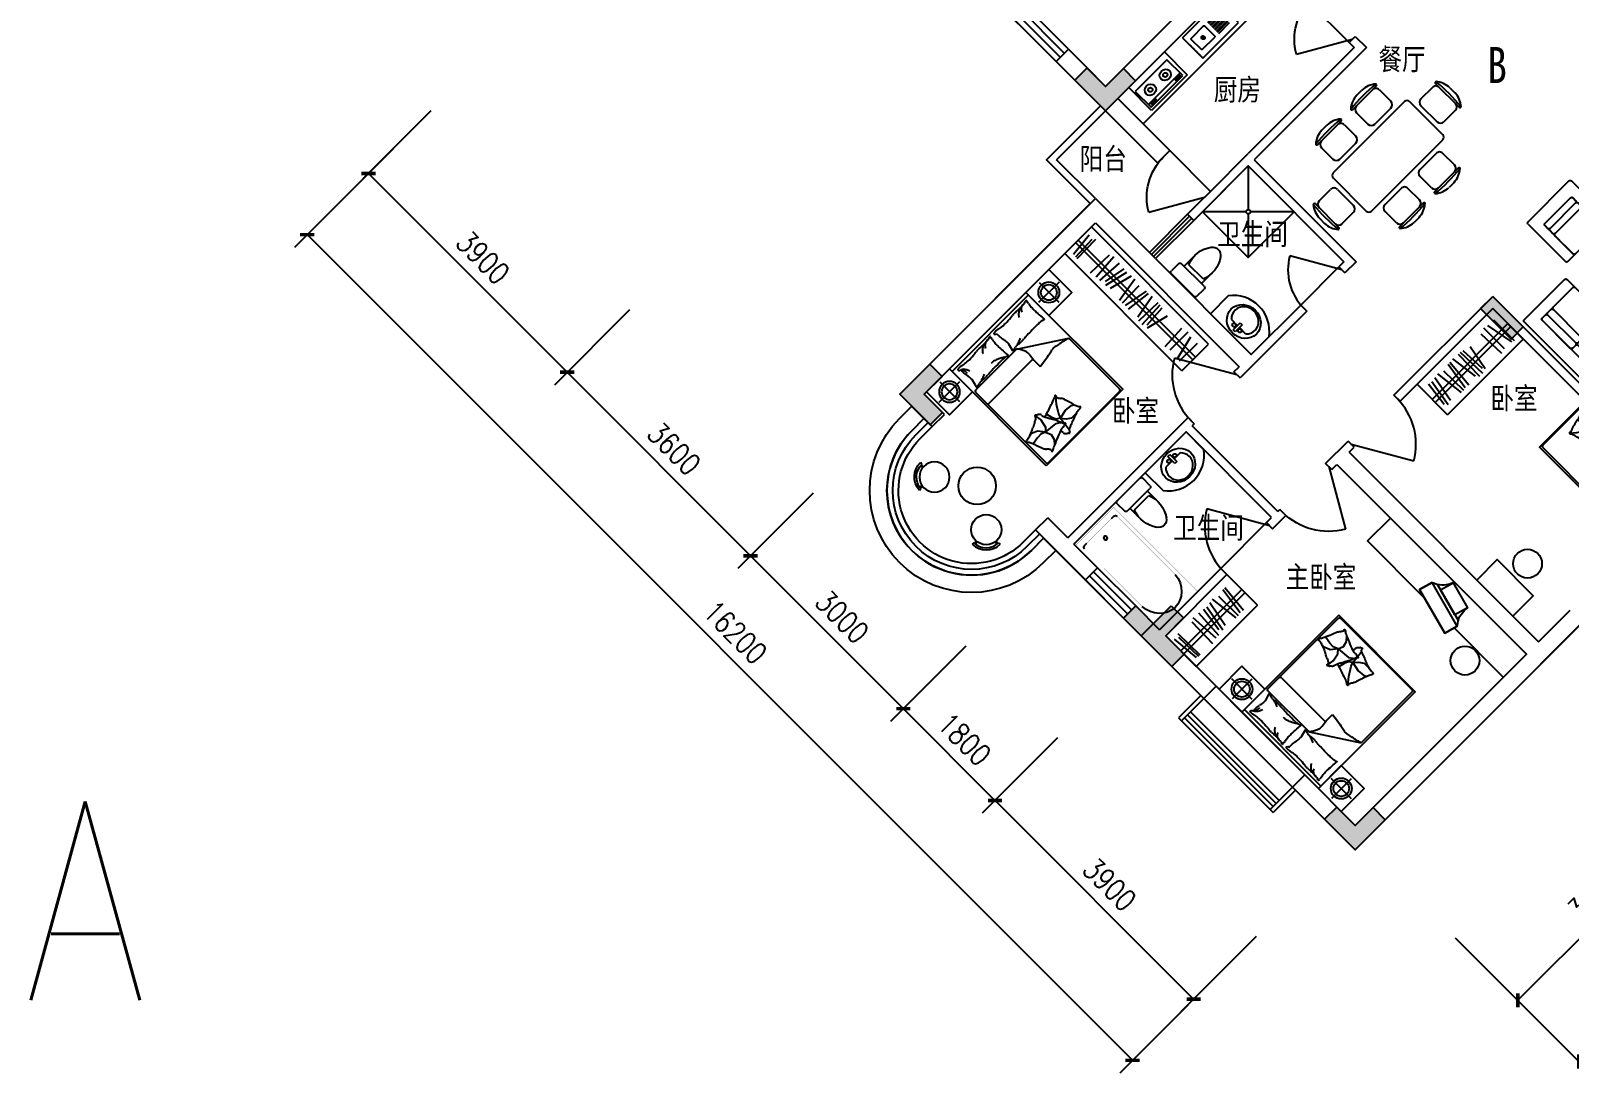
# Model space of a CAD drawing. Header units: millimetres. Extents: x 1246 to 36733, y 575 to 30358.
# Drawn here: x 1246 to 22601, y 575 to 15050 of the extents above; entities that cross this region are included whole.
import ezdxf
from ezdxf.enums import TextEntityAlignment as Align

# ---------------------------------------------------------------- set-up
doc = ezdxf.new("R2010")
doc.units = ezdxf.units.MM
doc.linetypes.add('HIDDEN', pattern=[0.375, 0.25, -0.125])
for name, color, linetype in [('COLUMN', 7, 'Continuous'), ('GROUND', 2, 'Continuous'), ('JIAJU', 30, 'Continuous'), ('PUB_DIM', 3, 'Continuous'), ('PUB_TEXT', 7, 'Continuous'), ('TOTHER', 7, 'Continuous'), ('WALL', 4, 'Continuous'), ('WINDOW', 5, 'Continuous'), ('WINDOW_TEXT', 7, 'Continuous'), ('面积线', 1, 'Continuous')]:
    doc.layers.add(name, color=color, linetype=linetype)
doc.styles.add('-黑体', font='simhei.ttf')
doc.styles.add('CHINA', font='romant', dxfattribs={"width": 0.8, "height": 150, "bigfont": 'fs64f'})
doc.styles.add('DIM_FONT', font='SIMPLEX.shx', dxfattribs={"width": 0.8})
doc.styles.add('SIMPLEX', font='SIMPLEX.SHX')
doc.styles.get("Standard").update_dxf_attribs({"font": 'arial.ttf'})
doc.dimstyles.new('DIMN', dxfattribs={"dimtxt": 300, "dimasz": 1, "dimexe": 250, "dimexo": 300, "dimgap": 150, "dimtad": 1, "dimdec": 0, "dimdsep": 46, "dimtxsty": 'DIM_FONT', "dimblk": '_DIMX', "dimblk1": 'ARCHTICK', "dimblk2": 'ARCHTICK', "dimcen": 0.1, "dimclrt": 7, "dimadec": 0, "dimazin": 0, "dimtfac": 1, "dimtdec": 0, "dimtix": 1, "dimtmove": 2, "dimatfit": 3, "dimldrblk": '_DIMX', "dimfxl": 1, "dimtolj": 1, "dimtzin": 0, "dimarcsym": 0})

# ---------------------------------------------------------------- blocks, each defined once
blk = doc.blocks.new('_ARCHTICK')
at = {"color": 0, "linetype": 'ByBlock', "const_width": 0.15}
blk.add_lwpolyline([(-0.5, -0.5), (0.5, 0.5)], dxfattribs=at)
blk = doc.blocks.new('_DIMX')
at = {"const_width": 50}
blk.add_lwpolyline([(-70, -70), (70, 70)], dxfattribs=at)
blk = doc.blocks.new('_WBLK')
for p, q in [((-0.5, 0.5), (0.5, 0.5)), ((0.5, 0.167), (-0.5, 0.167)), ((0.5, -0.167), (-0.5, -0.167)), ((-0.5, -0.5), (0.5, -0.5))]:
    blk.add_line(p, q)
at = {"layer": 'WINDOW_TEXT', "style": 'SIMPLEX', "flags": 9}
blk.add_attdef('A', text='', height=1, dxfattribs=at).set_placement((0, 1.5), align=Align.MIDDLE)
blk = doc.blocks.new('_C0XPE')
at = {"layer": 'JIAJU', "ltscale": 100}
for p, q in [((-600, 5000), (-600, 0)), ((0, 5000), (-600, 5000)), ((-305, 5000), (-305, 0)), ((-245, 5000), (-245, 0)), ((0, 5000), (0, 0)), ((-482, 4742), (-76, 4742)), ((-87, 4648), (-482, 4461)), ((-502, 4305), (-97, 4305)), ((-471, 4087), (-76, 4118)), ((-450, 3516), (-87, 3350)), ((-482, 3235), (-118, 3277)), ((-492, 3131), (-66, 3163)), ((-492, 3038), (-66, 3017)), ((-502, 2778), (-107, 2913)), ((-492, 2633), (-87, 2539)), ((-492, 2539), (-97, 2394)), ((-502, 2041), (-87, 2165)), ((-471, 2269), (-87, 2280)), ((-492, 1895), (-118, 1719)), ((-482, 1719), (-97, 1552)), ((-492, 1584), (-139, 1459)), ((-502, 1365), (-87, 1314)), ((-513, 1116), (-87, 1178)), ((-482, 981), (-66, 960)), ((-502, 358), (-76, 368)), ((-461, 275), (-76, 306)), ((-600, 0), (0, 0)), ((-482, 129), (-87, 212))]:
    blk.add_line(p, q, dxfattribs=at)
at = {"ltscale": 100, "style": 'DIM_FONT', "width": 0.8, "flags": 9}
for tag in ['XSIZE', 'YSIZE']:
    blk.add_attdef(tag, (0, 0), '', height=0.5, dxfattribs=at)
blk = doc.blocks.new('U_A0DIR')
at = {"layer": 'JIAJU', "yscale": 0.46, "rotation": 90}
blk.add_blockref('_C0XPE', (1150, 600), dxfattribs=at)
at = {"style": 'DIM_FONT', "width": 0.8, "flags": 9}
for tag in ['XSIZE', 'YSIZE']:
    blk.add_attdef(tag, (0, 0), '', height=0.5, dxfattribs=at)
blk = doc.blocks.new('U_A6GYP')
at = {"layer": 'JIAJU'}
for p, q in [((-418, 225), (-32, 225)), ((-225, 425), (-225, 25))]:
    blk.add_line(p, q, dxfattribs=at)
blk.add_lwpolyline([(-450, 0), (0, 0), (0, 450), (-450, 450)], close=True, dxfattribs=at)
for radius in [145, 109]:
    blk.add_circle((-225, 225), radius, dxfattribs=at)
at = {"style": 'DIM_FONT', "width": 0.8, "flags": 9}
for tag in ['XSIZE', 'YSIZE']:
    blk.add_attdef(tag, (0, 0), '', height=0.5, dxfattribs=at)
blk = doc.blocks.new('M_C54TQD')
for p, q in [((0, -52), (1500, -52)), ((26, -509), (26, -1968)), ((853, -489), (46, -489)), ((853, -489), (1472, -916)), ((46, -761), (915, -761)), ((1472, -1968), (1472, -916)), ((395, -1471), (369, -1593)), ((381, -1368), (395, -1471)), ((528, -1559), (509, -1470)), ((698, -1472), (623, -1603)), ((778, -1368), (698, -1472)), ((90, -1638), (87, -1645)), ((188, -1621), (90, -1638)), ((161, -1514), (137, -1518)), ((255, -1552), (161, -1514)), ((257, -1618), (188, -1621)), ((324, -1645), (255, -1552)), ((324, -1645), (257, -1618)), ((369, -1593), (324, -1645)), ((324, -1645), (510, -1664)), ((324, -1645), (355, -1728)), ((510, -1664), (560, -1700)), ((548, -1617), (528, -1559)), ((605, -1658), (548, -1617)), ((560, -1700), (572, -1709)), ((605, -1658), (594, -1752)), ((623, -1603), (605, -1658)), ((605, -1658), (734, -1626)), ((605, -1658), (655, -1721)), ((734, -1626), (837, -1640)), ((837, -1640), (873, -1660)), ((335, -1810), (281, -1873)), ((355, -1728), (335, -1810)), ((592, -1767), (580, -1861)), ((655, -1721), (720, -1769)), ((720, -1769), (813, -1769)), ((46, -1988), (1452, -1988))]:
    blk.add_line(p, q)
blk.add_lwpolyline([(0, -2000), (0, 0), (1500, 0), (1500, -2000)], close=True)
for points in [[(101, -127, -0.263368), (73, -108, -0.494818), (82, -89, -0.049225), (100, -88, -0.036831), (124, -89, -0.031893), (161, -97, 0.035782), (195, -104, 0.032941), (285, -110, 0.026564), (396, -104, 0.017905), (434, -99, -0.033397), (454, -97, -0.03204), (491, -97, 0.018442), (555, -101, 0.010837), (620, -100, 0.014624), (668, -97, 0.111249), (691, -89, -0.153708), (708, -86, -0.076444), (715, -87, -0.215512), (717, -89, -0.585858), (714, -92, 0.363489), (709, -95, 0.191716), (709, -106, -0.129675), (711, -123, -0.01735), (708, -140, 0.019326), (706, -155, 0.018818), (699, -223, 0.021828), (698, -283, 0.006204), (700, -316, 0.001963), (706, -423, 0.028341), (710, -459, -0.117014), (709, -468, -0.36606), (708, -469, -0.03973), (694, -466, -0.048309), (681, -461, 0.062981), (670, -457, 0.04058), (647, -454, 0.014345), (580, -451, 0.005484), (454, -452, 0.007153), (358, -455, 0.008762), (316, -458, -0.008153), (270, -461, -0.06251), (213, -456, 0.078669), (167, -454, 0.047825), (145, -459, -0.034494), (114, -466, -0.023571), (89, -469, -0.510228), (88, -468), (95, -438), (116, -356, 0.073041), (118, -336, 0.023305), (112, -275, 0.018299), (108, -252, -0.01097), (101, -214, -0.042281), (98, -180, -0.027201), (101, -126)], [(99, -143, -0.05369), (114, -156, -0.070312), (122, -168, -0.015448), (125, -177, -0.013244), (129, -187, -0.082127), (132, -205, -0.064164), (129, -228)], [(101, -127, -0.077379), (136, -152, -0.077379), (161, -187, -0.047525), (171, -211, -0.047525), (176, -238)], [(575, -101, 0.027842), (551, -111, 0.048685), (539, -119, 0.023666), (511, -144, 0.031223), (492, -164, 0.046801), (486, -172, 0.023191), (478, -189)], [(657, -95, 0.088153), (622, -98, 0.088153), (591, -114, 0.077547), (569, -135, 0.077547), (555, -162)], [(810, -127, -0.263368), (782, -108, -0.494818), (791, -89, -0.049225), (809, -88, -0.036831), (833, -89, -0.031893), (871, -97, 0.035782), (905, -104, 0.032941), (994, -110, 0.026564), (1106, -104, 0.017905), (1143, -99, -0.033397), (1163, -97, -0.03204), (1200, -97, 0.018442), (1265, -101, 0.010837), (1329, -100, 0.014624), (1377, -97, 0.111249), (1400, -89, -0.153708), (1417, -86, -0.076444), (1424, -87, -0.215512), (1426, -89, -0.585858), (1423, -92, 0.363489), (1419, -95, 0.191716), (1419, -106, -0.129675), (1421, -123, -0.01735), (1418, -140, 0.019326), (1415, -155, 0.018818), (1408, -223, 0.021828), (1407, -283, 0.006204), (1409, -316, 0.001963), (1415, -423, 0.028341), (1419, -459, -0.117014), (1419, -468, -0.36606), (1417, -469, -0.03973), (1404, -466, -0.048309), (1390, -461, 0.062981), (1379, -457, 0.04058), (1356, -454, 0.014345), (1289, -451, 0.005484), (1164, -452, 0.007153), (1067, -455, 0.008762), (1025, -458, -0.008153), (979, -461, -0.06251), (922, -456, 0.078669), (877, -454, 0.047825), (854, -459, -0.034494), (823, -466, -0.023571), (798, -469, -0.510228), (797, -468), (805, -438), (825, -356, 0.073041), (827, -336, 0.023305), (821, -275, 0.018299), (817, -252, -0.01097), (810, -214, -0.042281), (807, -180, -0.027201), (810, -126)], [(1284, -101, 0.027842), (1260, -111, 0.048685), (1248, -119, 0.023666), (1220, -144, 0.031223), (1201, -164, 0.046801), (1196, -172, 0.023191), (1188, -189)], [(1366, -95, 0.088153), (1332, -98, 0.088153), (1300, -114, 0.077547), (1279, -135, 0.077547), (1265, -162)], [(191, -454, 0.009729), (219, -445, 0.009729), (246, -435, 0.007971), (267, -426, 0.007971), (289, -416)], [(661, -455, 0.016108), (622, -429, 0.024599), (595, -414, 0.009477), (546, -391, 0.015937), (516, -378, 0.072521), (500, -375, 0.033339), (463, -375)], [(901, -454, 0.009729), (928, -445, 0.009729), (955, -435, 0.007971), (977, -426, 0.007971), (998, -416)], [(853, -489, -0.085272), (917, -599, -0.124044), (926, -686), (912, -782), (914, -912)], [(914, -912, 0.007867), (1032, -894, 0.009508), (1128, -876, 0.006616), (1193, -862, -0.023828), (1212, -858, -0.080713), (1230, -859, -0.009591), (1383, -891, -0.013133), (1416, -899, -0.007859), (1472, -916)], [(464, -1480, 0.025626), (476, -1478, 0.0108), (605, -1436, 0.00456), (692, -1405, 0.01125), (727, -1391, 0.069394), (746, -1380, -0.079756), (763, -1371, -0.106399), (778, -1368, -0.328642), (782, -1372, -0.299547), (779, -1378, 0.189917), (774, -1387, 0.033518), (773, -1397, 0.075627), (773, -1402, 0.053489), (776, -1410, 0.017838), (788, -1432, 0.038394), (805, -1456, -0.059529), (816, -1472, -0.035943), (826, -1498, -0.011245), (852, -1585, -0.006203), (862, -1624, 0.010783), (868, -1647, 0.019485), (873, -1660, 0.005062), (892, -1710, 0.101392), (909, -1736, -0.223768), (914, -1749, -0.25558), (911, -1754, -0.081563), (895, -1759, -0.071805), (878, -1759, 0.069985), (861, -1759, 0.03546), (801, -1772, 0.029432), (732, -1797, 0.001554), (699, -1811, -0.00152), (665, -1826, -0.004735), (629, -1840, 0.00382), (586, -1859, 0.296001), (564, -1891, -0.649774), (542, -1900, -0.02319), (538, -1895, 0.0288), (534, -1892, 0.005727), (527, -1886, -0.004358), (519, -1878, -0.027528), (502, -1861, -0.046214), (493, -1850, -0.194121), (490, -1833, 0.133719), (489, -1809, 0.005779), (482, -1787, 0.008882)]]:
    blk.add_lwpolyline(points, format="xyb")
blk.add_lwpolyline([(58, -1583, 0.101392), (40, -1559, -0.223768), (34, -1546, -0.25558), (36, -1541, -0.081563), (52, -1535, -0.071805), (69, -1534, 0.069985), (86, -1532, 0.03546), (145, -1515, 0.029432), (211, -1485, 0.001554), (244, -1468, -0.00152), (276, -1451, -0.004735), (311, -1433, 0.00382), (353, -1412, 0.296001), (372, -1378, -0.649774), (393, -1367, -0.02319), (398, -1372, 0.0288), (402, -1375, 0.005727), (409, -1380, -0.004358), (418, -1387, -0.027528), (436, -1403, -0.046214), (445, -1414, -0.194121), (450, -1430, 0.133719), (453, -1454, 0.011505), (471, -1496, 0.008882), (497, -1550, 0.012426), (535, -1618, -0.033612), (547, -1644), (570, -1701), (588, -1744, 0.224341), (603, -1757, -0.722772), (603, -1766, -0.103513), (599, -1767, 0.053465), (592, -1767, 0.030109), (569, -1772, -0.031436), (547, -1776, -0.05324), (532, -1776, 0.05518), (517, -1777, 0.056271), (492, -1783, 0.0108), (366, -1835, 0.00456), (281, -1873, 0.01125), (247, -1889, 0.069394), (229, -1902, -0.079756), (213, -1912, -0.106399), (199, -1915, -0.328642), (195, -1912, -0.299547), (196, -1906, 0.189917), (201, -1896, 0.033518), (202, -1886, 0.075627), (201, -1882, 0.053489), (197, -1874, 0.017838), (184, -1853, 0.038394), (165, -1830, -0.059529), (153, -1815, -0.035943), (140, -1790, -0.011245), (108, -1705, -0.006203), (95, -1667, 0.010783), (87, -1645, 0.019485), (82, -1632, 0.005062)], format="xyb", close=True)
for centre, start, end in [((46, -509), 90, 180), ((46, -741), 180, 270), ((46, -1968), 180, 270), ((1452, -1968), 270, 0)]:
    blk.add_arc(centre, 20, start, end)
at = {"style": 'DIM_FONT', "width": 0.8, "flags": 9}
for tag in ['XSIZE', 'YSIZE']:
    blk.add_attdef(tag, (0, 0), '', height=0.5, dxfattribs=at)
blk = doc.blocks.new('U_A4GEV')
at = {"layer": 'JIAJU', "yscale": 0.95, "rotation": 270}
blk.add_blockref('M_C54TQD', (0, 1500), dxfattribs=at)
at = {"style": 'DIM_FONT', "width": 0.8, "flags": 9}
for tag in ['XSIZE', 'YSIZE']:
    blk.add_attdef(tag, (0, 0), '', height=0.5, dxfattribs=at)
blk = doc.blocks.new('M_C58LWA')
for p, q in [((-173, -181), (-194, -202)), ((-136, -160), (-161, -191)), ((-124, -170), (-150, -200)), ((124, -170), (150, -200)), ((136, -160), (161, -191)), ((173, -181), (194, -202))]:
    blk.add_line(p, q)
at = {"linetype": 'Continuous'}
blk.add_circle((0, 0), 210, dxfattribs=at)
for radius in [280, 250]:
    blk.add_arc((0, 0), radius, 226.2207, 313.7793)
at = {"style": 'DIM_FONT', "width": 0.8, "flags": 9}
for tag in ['XSIZE', 'YSIZE']:
    blk.add_attdef(tag, (0, 0), '', height=0.5, dxfattribs=at)
blk = doc.blocks.new('CZ')
at = {"layer": 'JIAJU'}
for p, q in [((288, 1170), (-172, 1170)), ((-167, 1103), (-167, 878)), ((108, 1270), (8, 1270)), ((283, 1103), (283, 878)), ((-332, 690), (-332, -710)), ((368, 740), (-282, 740)), ((215, 810), (-100, 810)), ((418, -710), (418, 690)), ((-761, 104), (-761, 564)), ((-693, 559), (-468, 559)), ((-401, 176), (-401, 491)), ((488, 491), (488, 176)), ((780, 559), (555, 559)), ((848, 564), (848, 104)), ((-861, 284), (-861, 383)), ((948, 383), (948, 284)), ((-693, 109), (-468, 109)), ((780, 109), (555, 109)), ((-761, -583), (-761, -123)), ((-693, -128), (-468, -128)), ((-401, -511), (-401, -196)), ((488, -196), (488, -511)), ((780, -128), (555, -128)), ((848, -123), (848, -583)), ((-861, -403), (-861, -304)), ((948, -304), (948, -403)), ((-693, -578), (-468, -578)), ((780, -578), (555, -578)), ((-282, -760), (368, -760)), ((215, -830), (-100, -830)), ((-167, -1123), (-167, -898)), ((283, -1123), (283, -898)), ((288, -1190), (-172, -1190)), ((108, -1290), (8, -1290))]:
    blk.add_line(p, q, dxfattribs=at)
for centre, radius, start, end in [((-181, 1187), 10, 130.7265, 202.67), ((-172, 1190), 20, 202.67, 270), ((18, 955), 316, 91.7651, 130.7265), ((58, -1507), 2713, 84.8023, 95.1977), ((-100, 1103), 67.5, 90, 180), ((98, 955), 316, 49.2735, 88.2349), ((215, 1103), 67.5, 0, 90), ((288, 1190), 20, 270, 337.33), ((297, 1187), 10, 337.33, 49.2735), ((-100, 878), 67.5, 180, 270), ((215, 878), 67.5, 270, 0), ((-282, 690), 50, 90, 180), ((368, 690), 50, 0, 90), ((-545, 373), 316, 139.2735, 178.2349), ((1917, 334), 2713, 174.8023, 185.1977), ((-777, 573), 10, 67.33, 139.2735), ((-781, 564), 20, 0, 67.33), ((-693, 491), 67.5, 90, 180), ((-468, 491), 67.5, 0, 90), ((555, 491), 67.5, 90, 180), ((780, 491), 67.5, 0, 90), ((868, 564), 20, 112.67, 180), ((864, 573), 10, 40.7265, 112.67), ((-1830, 334), 2713, 354.8023, 5.1977), ((632, 373), 316, 1.7651, 40.7265), ((-545, 294), 316, 181.7651, 220.7265), ((632, 294), 316, 319.2735, 358.2349), ((-777, 94), 10, 220.7265, 292.67), ((-781, 104), 20, 292.67, 0), ((-693, 176), 67.5, 180, 270), ((-468, 176), 67.5, 270, 0), ((555, 176), 67.5, 180, 270), ((780, 176), 67.5, 270, 0), ((868, 104), 20, 180, 247.33), ((864, 94), 10, 247.33, 319.2735), ((-545, -313), 316, 139.2735, 178.2349), ((1917, -353), 2713, 174.8023, 185.1977), ((-777, -114), 10, 67.33, 139.2735), ((-781, -123), 20, 0, 67.33), ((-693, -196), 67.5, 90, 180), ((-468, -196), 67.5, 0, 90), ((555, -196), 67.5, 90, 180), ((780, -196), 67.5, 0, 90), ((868, -123), 20, 112.67, 180), ((864, -114), 10, 40.7265, 112.67), ((-1830, -353), 2713, 354.8023, 5.1977), ((632, -313), 316, 1.7651, 40.7265), ((-545, -393), 316, 181.7651, 220.7265), ((632, -393), 316, 319.2735, 358.2349), ((-777, -592), 10, 220.7265, 292.67), ((-781, -583), 20, 292.67, 0), ((-693, -511), 67.5, 180, 270), ((-468, -511), 67.5, 270, 0), ((555, -511), 67.5, 180, 270), ((780, -511), 67.5, 270, 0), ((868, -583), 20, 180, 247.33), ((864, -592), 10, 247.33, 319.2735), ((-282, -710), 50, 180, 270), ((-100, -898), 67.5, 90, 180), ((215, -898), 67.5, 0, 90), ((368, -710), 50, 270, 0), ((-172, -1210), 20, 90, 157.33), ((-181, -1206), 10, 157.33, 229.2735), ((18, -975), 316, 229.2735, 268.2349), ((58, 1488), 2713, 264.8023, 275.1977), ((-100, -1123), 67.5, 180, 270), ((98, -975), 316, 271.7651, 310.7265), ((215, -1123), 67.5, 270, 0), ((288, -1210), 20, 22.67, 90), ((297, -1206), 10, 310.7265, 22.67)]:
    blk.add_arc(centre, radius, start, end, dxfattribs=at)
at = {"layer": 'JIAJU', "width": 0.8, "flags": 9}
blk.add_attdef('XSIZE', (26, -6), '', height=0.5, rotation=270, dxfattribs=at)
blk = doc.blocks.new('_DBLK')
blk.add_line((-0.5, 0), (0, -0.866))
blk.add_arc((-0.5, 0), 1, 300, 0)
at = {"style": 'SIMPLEX', "flags": 9}
blk.add_attdef('A', text='', height=1, dxfattribs=at).set_placement((0, 1.5), align=Align.MIDDLE)
blk = doc.blocks.new('U_B3YBY')
at = {"layer": 'JIAJU', "color": 9}
for p, q in [((-170, 200), (-170, 430)), ((170, 200), (170, 430)), ((-140, 260), (140, 260)), ((-250, 30), (-250, 170)), ((-220, 200), (220, 200)), ((220, 0), (-220, 0)), ((250, 170), (250, 30))]:
    blk.add_line(p, q, dxfattribs=at)
for centre, radius, start, end in [((227, 413), 398, 143.3619, 202.5495), ((0, 590), 110, 33.4509, 146.5491), ((-227, 413), 398, 337.4505, 36.6381), ((-220, 170), 30, 90, 180), ((-220, 30), 30, 180, 270), ((220, 170), 30, 0, 90), ((220, 30), 30, 270, 0)]:
    blk.add_arc(centre, radius, start, end, dxfattribs=at)
at = {"style": 'DIM_FONT', "width": 0.8, "flags": 9}
for tag in ['XSIZE', 'YSIZE']:
    blk.add_attdef(tag, (0, 0), '', height=0.5, dxfattribs=at)
blk = doc.blocks.new('U_B1IZM')
at = {"layer": 'JIAJU', "xscale": -1, "rotation": 270}
blk.add_blockref('U_B3YBY', (0, 0), dxfattribs=at)
at = {"style": 'DIM_FONT', "width": 0.8, "flags": 9}
for tag in ['XSIZE', 'YSIZE']:
    blk.add_attdef(tag, (0, 0), '', height=0.5, dxfattribs=at)
blk = doc.blocks.new('M_E4')
for p, q in [((670, -80), (670, -137)), ((670, -86), (670, -97)), ((670, -663), (670, -614))]:
    blk.add_line(p, q)
at = {"const_width": 1.5}
for points in [[(-750, -750), (-750, 0)], [(-750, 0), (750, 0)], [(750, 0), (750, -750)], [(608, -56), (640, -56)], [(670, -90), (670, -656)], [(750, -750), (-750, -750)], [(670, -663), (670, -655)]]:
    blk.add_lwpolyline(points, dxfattribs=at)
for points in [[(-399, -56, 0.930688), (-388, -693, 0.930688)], [(670, -86, 0.414214), (640, -56, 0.414214)], [(670, -90, 0.041784), (670, -85, 0.412615)], [(640, -693, 0.414214), (670, -663, 0.414214)]]:
    blk.add_lwpolyline(points, format="xyb", dxfattribs=at)
at = {"const_width": 1.5, "flags": 128}
for points in [[(-399, -56), (608, -56)], [(-399, -694), (645, -692)]]:
    blk.add_lwpolyline(points, dxfattribs=at)
for radius in [25, 23]:
    blk.add_circle((550, -381), radius)
blk.add_arc((640, -663), 30, 270, 280.176)
at = {"width": 0.8, "flags": 9}
for tag in ['XSIZE', 'YSIZE']:
    blk.add_attdef(tag, (0, 0), '', height=0.5, dxfattribs=at)
blk = doc.blocks.new('U_B0FEM')
at = {"layer": 'JIAJU'}
blk.add_blockref('M_E4', (0, 750), dxfattribs=at)
at = {"style": 'DIM_FONT', "width": 0.8, "flags": 9}
for tag in ['XSIZE', 'YSIZE']:
    blk.add_attdef(tag, (0, 0), '', height=0.5, dxfattribs=at)
blk = doc.blocks.new('M_C55HKH')
for p, q in [((0, -52), (900, -52)), ((26, -509), (26, -1968)), ((503, -489), (46, -489)), ((503, -489), (872, -858)), ((46, -761), (564, -761)), ((872, -1968), (872, -858)), ((299, -1273), (295, -1270)), ((307, -1352), (299, -1273)), ((146, -1456), (100, -1409)), ((211, -1478), (146, -1456)), ((278, -1459), (211, -1478)), ((278, -1459), (251, -1606)), ((278, -1459), (305, -1407)), ((278, -1459), (357, -1410)), ((317, -1498), (278, -1459)), ((305, -1407), (307, -1352)), ((357, -1410), (393, -1337)), ((393, -1337), (392, -1318)), ((163, -1664), (89, -1649)), ((249, -1682), (175, -1667)), ((249, -1682), (196, -1718)), ((219, -1643), (211, -1652)), ((251, -1606), (219, -1643)), ((249, -1682), (286, -1639)), ((249, -1682), (266, -1787)), ((292, -1700), (249, -1682)), ((286, -1639), (333, -1628)), ((391, -1769), (292, -1700)), ((412, -1527), (317, -1498)), ((333, -1628), (405, -1618)), ((495, -1523), (412, -1527)), ((154, -1766), (147, -1841)), ((196, -1718), (154, -1766)), ((266, -1787), (243, -1892)), ((469, -1839), (391, -1769)), ((46, -1988), (852, -1988))]:
    blk.add_line(p, q)
blk.add_lwpolyline([(0, -2000), (0, 0), (900, 0), (900, -2000)], close=True)
for points in [[(135, -134, -0.263368), (107, -115, -0.494818), (116, -96, -0.049225), (134, -94, -0.036831), (158, -96, -0.031893), (196, -104, 0.035782), (230, -111, 0.032941), (319, -117, 0.026564), (430, -111, 0.017905), (468, -106, -0.033397), (488, -104, -0.03204), (525, -104, 0.018442), (590, -107, 0.010837), (654, -107, 0.014624), (702, -104, 0.111249), (725, -96, -0.153708), (742, -92, -0.076444), (749, -94, -0.215512), (751, -96, -0.585858), (748, -99, 0.363489), (744, -102, 0.191716), (743, -113, -0.129675), (745, -130, -0.01735), (742, -147, 0.019326), (740, -162, 0.018818), (733, -230, 0.021828), (732, -289, 0.006204), (734, -323, 0.001963), (740, -430, 0.028341), (744, -466, -0.117014), (744, -475, -0.36606), (742, -476, -0.03973), (728, -473, -0.048309), (715, -468, 0.062981), (704, -464, 0.04058), (681, -461, 0.014345), (614, -458, 0.005484), (488, -459, 0.007153), (392, -462, 0.008762), (350, -465, -0.008153), (304, -468, -0.06251), (247, -463, 0.078669), (201, -461, 0.047825), (179, -466, -0.034494), (148, -473, -0.023571), (123, -476, -0.510228), (122, -475), (129, -445), (150, -363, 0.073041), (152, -343, 0.023305), (146, -282, 0.018299), (142, -259, -0.01097), (135, -221, -0.042281), (132, -187, -0.027201), (135, -133)], [(133, -150, -0.05369), (148, -163, -0.070312), (156, -175, -0.015448), (159, -183, -0.013244), (163, -194, -0.082127), (166, -212, -0.064164), (163, -235)], [(135, -134, -0.077379), (170, -159, -0.077379), (195, -194, -0.047525), (205, -218, -0.047525), (210, -244)], [(609, -107, 0.027842), (585, -118, 0.048685), (573, -126, 0.023666), (545, -150, 0.031223), (526, -171, 0.046801), (521, -179, 0.023191), (513, -196)], [(691, -102, 0.088153), (656, -105, 0.088153), (625, -120, 0.077547), (604, -142, 0.077547), (590, -169)], [(225, -460, 0.009729), (253, -451, 0.009729), (280, -441, 0.007971), (301, -432, 0.007971), (323, -423)], [(695, -462, 0.016108), (656, -436, 0.024599), (629, -421, 0.009477), (580, -397, 0.015937), (550, -385, 0.072521), (534, -381, 0.033339), (498, -381)], [(503, -489, -0.085272), (566, -599, -0.124044), (575, -686), (562, -782), (563, -854)], [(563, -854, -0.027362), (602, -838, -0.040834), (629, -830, -0.038441), (717, -821, -0.076528), (761, -826, -0.103649), (788, -840, 0.093398), (818, -857, 0.072727), (841, -861, 0.052315), (872, -858)], [(400, -1581, 0.025626), (402, -1591, 0.0108), (426, -1697, 0.00456), (445, -1769, 0.01125), (454, -1797, 0.069394), (462, -1813, -0.079756), (468, -1827, -0.106399), (469, -1839, -0.328642), (466, -1842, -0.299547), (461, -1840, 0.189917), (454, -1835, 0.033518), (446, -1833, 0.075627), (442, -1833, 0.053489), (436, -1835, 0.017838), (418, -1843, 0.038394), (397, -1855, -0.059529), (384, -1862, -0.035943), (362, -1869, -0.011245), (291, -1884, -0.006203), (259, -1889, 0.010783), (241, -1893, 0.019485), (230, -1895, 0.005062), (188, -1908, 0.101392), (167, -1919, -0.223768), (156, -1922, -0.25558), (153, -1920, -0.081563), (150, -1907, -0.071805), (151, -1893, 0.069985), (152, -1879, 0.03546), (145, -1831, 0.029432), (130, -1774, 0.001554), (121, -1746, -0.00152), (112, -1718, -0.004735), (102, -1689, 0.00382), (91, -1653, 0.296001), (66, -1634, -0.649774), (61, -1616, -0.02319), (65, -1613, 0.0288), (68, -1610, 0.005727), (73, -1605, -0.004358), (80, -1599, -0.027528), (94, -1586, -0.046214), (104, -1580, -0.194121), (117, -1579, 0.133719), (137, -1580, 0.005779), (155, -1575, 0.008882)]]:
    blk.add_lwpolyline(points, format="xyb")
blk.add_lwpolyline([(345, -1251, 0.101392), (366, -1238, -0.223768), (377, -1234, -0.25558), (380, -1236, -0.081563), (384, -1249, -0.071805), (384, -1263, 0.069985), (384, -1277, 0.03546), (394, -1324, 0.029432), (414, -1380, 0.001554), (425, -1407, -0.00152), (437, -1434, -0.004735), (448, -1462, 0.00382), (462, -1497, 0.296001), (488, -1515, -0.649774), (495, -1532, -0.02319), (491, -1536, 0.0288), (488, -1539, 0.005727), (484, -1544, -0.004358), (478, -1551, -0.027528), (464, -1564, -0.046214), (455, -1571, -0.194121), (442, -1573, 0.133719), (422, -1574, 0.011505), (387, -1586, 0.008882), (343, -1604, 0.012426), (286, -1629, -0.033612), (264, -1637), (218, -1652), (182, -1663, 0.224341), (170, -1674, -0.722772), (163, -1673, -0.103513), (163, -1670, 0.053465), (163, -1664, 0.030109), (161, -1646, -0.031436), (159, -1628, -0.05324), (160, -1616, 0.05518), (161, -1604, 0.056271), (157, -1583, 0.0108), (124, -1480, 0.00456), (100, -1409, 0.01125), (89, -1381, 0.069394), (80, -1366, -0.079756), (73, -1353, -0.106399), (71, -1341, -0.328642), (74, -1338, -0.299547), (79, -1340, 0.189917), (86, -1344, 0.033518), (94, -1345, 0.075627), (98, -1345, 0.053489), (104, -1343, 0.017838), (122, -1333, 0.038394), (141, -1319, -0.059529), (154, -1311, -0.035943), (175, -1303, -0.011245), (245, -1283, -0.006203), (276, -1275, 0.010783), (295, -1270, 0.019485), (305, -1266, 0.005062)], format="xyb", close=True)
for centre, start, end in [((46, -509), 90, 180), ((46, -741), 180, 270), ((46, -1968), 180, 270), ((852, -1968), 270, 0)]:
    blk.add_arc(centre, 20, start, end)
at = {"style": 'DIM_FONT', "width": 0.8, "flags": 9}
for tag in ['XSIZE', 'YSIZE']:
    blk.add_attdef(tag, (0, 0), '', height=0.5, dxfattribs=at)
blk = doc.blocks.new('U_A5GAE')
at = {"layer": 'JIAJU', "yscale": 0.95, "rotation": 270}
blk.add_blockref('M_C55HKH', (0, 900), dxfattribs=at)
at = {"style": 'DIM_FONT', "width": 0.8, "flags": 9}
for tag in ['XSIZE', 'YSIZE']:
    blk.add_attdef(tag, (0, 0), '', height=0.5, dxfattribs=at)
blk = doc.blocks.new('TV')
at = {"layer": 'JIAJU'}
for points in [[(-250, 350), (-250, -350), (-450, -350), (-450, 350)], [(-200, 200), (-200, -200), (0, -200), (0, 200)]]:
    blk.add_lwpolyline(points, close=True, dxfattribs=at)
for points in [[(-250, 350), (-450, 350), (-450, -350), (-250, -350)], [(-200, -294), (-200, 294)]]:
    blk.add_lwpolyline(points, dxfattribs=at)
for points in [[(-250, 350), (-219, 313), (-131, 209), (10, 204), (0, 200)], [(-250, -350), (-219, -313), (-131, -209), (10, -204), (0, -200)]]:
    blk.add_open_spline(points, degree=3, knots=[0, 0, 0, 0, 140.571181, 395.440063, 395.440063, 395.440063, 395.440063], dxfattribs=at)
blk = doc.blocks.new('M_E33IEP')
at = {"linetype": 'Continuous'}
for p, q in [((44, -21), (44, 20)), ((44, 20), (194, 20)), ((135, 135), (135, 20)), ((194, 20), (194, -21)), ((194, -21), (44, -21)), ((135, -21), (135, -144))]:
    blk.add_line(p, q, dxfattribs=at)
for centre, radius in [((248, -5), 246), ((106, 56), 26.7), ((105, -55), 26.7)]:
    blk.add_circle(centre, radius, dxfattribs=at)
blk.add_arc((274, -5), 197, 225.2527, 134.7473, dxfattribs=at)
at = {"style": 'DIM_FONT', "width": 0.8, "flags": 9}
for tag in ['XSIZE', 'YSIZE']:
    blk.add_attdef(tag, (0, 0), '', height=0.5, dxfattribs=at)
at = {"linetype": 'Continuous', "style": 'CHINA', "width": 0.8, "flags": 9}
for tag in ['XSIZE', 'YSIZE']:
    blk.add_attdef(tag, (2, -251), '', height=150, dxfattribs=at)
blk = doc.blocks.new('U_B0XZV')
at = {"layer": 'JIAJU', "xscale": 0.91278, "rotation": 270}
blk.add_blockref('M_E33IEP', (1, 40), dxfattribs=at)
at = {"style": 'DIM_FONT', "width": 0.8, "flags": 9}
for tag in ['XSIZE', 'YSIZE']:
    blk.add_attdef(tag, (0, 0), '', height=0.5, dxfattribs=at)
blk = doc.blocks.new('M_C34MSO')
for p, q in [((-1058, -186), (-1058, 600)), ((-1031, 627), (1015, 627)), ((-896, 8), (-896, 627)), ((881, -19), (881, 627)), ((1042, -186), (1042, 600)), ((-1031, -213), (1015, -213)), ((-869, -19), (881, -19))]:
    blk.add_line(p, q)
for points in [[(-869, 196), (-331, 196, 0.414214), (-304, 223), (-304, 600, 0.414214), (-331, 627), (-869, 627, 0.414214), (-896, 600), (-896, 223, 0.414214)], [(-277, 196), (261, 196, 0.414214), (288, 223), (288, 600, 0.414214), (261, 627), (-277, 627, 0.414214), (-304, 600), (-304, 223, 0.414214)], [(315, 196), (854, 196, 0.414214), (881, 223), (881, 600, 0.414214), (854, 627), (315, 627, 0.414214), (288, 600), (288, 223, 0.414214)], [(-869, 89), (-331, 89, 0.414214), (-304, 115), (-304, 169, 0.414214), (-331, 196), (-869, 196, 0.414214), (-896, 169), (-896, 115, 0.414214)], [(-869, -19), (-331, -19, 0.414214), (-304, 8), (-304, 62, 0.414214), (-331, 89), (-869, 89, 0.414214), (-896, 62), (-896, 8, 0.414214)], [(-277, 89), (261, 89, 0.414214), (288, 115), (288, 169, 0.414214), (261, 196), (-277, 196, 0.414214), (-304, 169), (-304, 115, 0.414214)], [(-277, -19), (261, -19, 0.414214), (288, 8), (288, 62, 0.414214), (261, 89), (-277, 89, 0.414214), (-304, 62), (-304, 8, 0.414214)], [(315, 89), (854, 89, 0.414214), (881, 115), (881, 169, 0.414214), (854, 196), (315, 196, 0.414214), (288, 169), (288, 115, 0.414214)], [(315, -19), (854, -19, 0.414214), (881, 8), (881, 62, 0.414214), (854, 89), (315, 89, 0.414214), (288, 62), (288, 8, 0.414214)]]:
    blk.add_lwpolyline(points, format="xyb", close=True)
for centre, start, end in [((-1031, 600), 90, 180), ((1015, 600), 0, 90), ((-869, 8), 180, 270), ((854, 8), 270, 0), ((-1031, -186), 180, 270), ((1015, -186), 270, 0)]:
    blk.add_arc(centre, 26.9, start, end)
at = {"width": 0.8, "flags": 9}
for tag in ['XSIZE', 'YSIZE']:
    blk.add_attdef(tag, (0, 0), '', height=0.5, dxfattribs=at)
blk = doc.blocks.new('U_A8GCQ')
at = {"layer": 'JIAJU', "rotation": 90}
blk.add_blockref('M_C34MSO', (-213, 8), dxfattribs=at)
at = {"style": 'DIM_FONT', "width": 0.8, "flags": 9}
for tag in ['XSIZE', 'YSIZE']:
    blk.add_attdef(tag, (0, 0), '', height=0.5, dxfattribs=at)
blk = doc.blocks.new('M_C33SQR')
for p, q in [((-433, 755), (-433, 25)), ((392, 780), (-408, 780)), ((417, 755), (417, 25)), ((242, 600), (-258, 600)), ((267, 575), (267, 0)), ((392, 0), (-408, 0))]:
    blk.add_line(p, q)
for points in [[(242, 600), (-258, 600, 0.414214), (-283, 575), (-283, 525, 0.414214), (-258, 500), (242, 500, 0.414214), (267, 525), (267, 575, 0.414214)], [(242, 500), (-258, 500, 0.414214), (-283, 475), (-283, 425, 0.414214), (-258, 400), (242, 400, 0.414214), (267, 425), (267, 475, 0.414214)], [(242, 400), (-258, 400, 0.414214), (-283, 375), (-283, 25, 0.414214), (-258, 0), (242, 0, 0.414214), (267, 25), (267, 375, 0.414214)]]:
    blk.add_lwpolyline(points, format="xyb", close=True)
for centre, start, end in [((-408, 755), 90, 180), ((392, 755), 0, 90), ((242, 575), 0, 90), ((-408, 25), 180, 270), ((392, 25), 270, 0)]:
    blk.add_arc(centre, 25, start, end)
at = {"width": 0.8, "flags": 9}
for tag in ['XSIZE', 'YSIZE']:
    blk.add_attdef(tag, (0, 0), '', height=0.5, dxfattribs=at)
blk = doc.blocks.new('M_E19')
for p, q in [((-323, -113), (-323, -456)), ((299, -113), (-323, -113)), ((299, -456), (299, -113)), ((-323, -400), (299, -400)), ((-291, -422), (-291, -434)), ((-199, -423), (-199, -434)), ((182, -422), (182, -434)), ((274, -423), (274, -434)), ((-323, -456), (299, -456)), ((-216, -432), (-280, -432)), ((-280, -432), (-280, -448)), ((-280, -448), (-216, -448)), ((-216, -448), (-216, -432)), ((193, -432), (193, -448)), ((257, -432), (193, -432)), ((193, -448), (257, -448)), ((257, -448), (257, -432))]:
    blk.add_line(p, q)
for points in [[(-199, -423, 0.259034), (-201, -420, 0.076276), (-213, -415, 0.036515), (-226, -412, 0.026615), (-245, -411, 0.026615), (-264, -412, 0.036515), (-277, -415, 0.076276), (-289, -420, 0.259034), (-291, -423, 0.078462), (-291, -424, 0.056762)], [(-199, -434, 0.259034), (-201, -430, 0.076276), (-213, -425, 0.036515), (-226, -423, 0.026615), (-245, -422, 0.026615), (-264, -423, 0.036515), (-277, -425, 0.076276), (-289, -430, 0.259034), (-291, -434, 0.259034), (-289, -437, 0.056762), (-280, -441, 0.036515)], [(274, -423, 0.259034), (272, -420, 0.076276), (260, -415, 0.036515), (247, -412, 0.026615), (228, -411, 0.026615), (209, -412, 0.036515), (196, -415, 0.076276), (184, -420, 0.259034), (182, -423, 0.078462), (182, -424, 0.056762)], [(274, -434, 0.259034), (272, -430, 0.076276), (260, -425, 0.036515), (247, -423, 0.026615), (228, -422, 0.026615), (209, -423, 0.036515), (196, -425, 0.076276), (184, -430, 0.259034), (182, -434, 0.259034), (184, -437, 0.056762), (193, -441, 0.036515)], [(-216, -443, 0.008736), (-213, -442, 0.076276), (-201, -437, 0.259034), (-199, -434, 0.259034)], [(257, -443, 0.008736), (260, -442, 0.076276), (272, -437, 0.259034), (274, -434, 0.259034)]]:
    blk.add_lwpolyline(points, format="xyb")
at = {"layer": 'TOTHER', "linetype": 'Continuous'}
for p, q in [((-350, 0), (350, 0)), ((-350, -500), (-350, 0)), ((350, 0), (350, -500)), ((350, -500), (-350, -500))]:
    blk.add_line(p, q, dxfattribs=at)
for centre, radius in [((-158, -259), 82.5), ((134, -259), 82.5), ((-158, -259), 31.6), ((134, -259), 31.6)]:
    blk.add_circle(centre, radius, dxfattribs=at)
at = {"width": 0.8, "flags": 9}
for tag in ['XSIZE', 'YSIZE']:
    blk.add_attdef(tag, (0, 0), '', height=0.5, dxfattribs=at)
blk = doc.blocks.new('M_E16')
for p, q in [((-359, -351), (-359, -119)), ((-347, -107), (-34, -107)), ((-22, -119), (-22, -351)), ((63, -103), (336, -103)), ((63, -132), (336, -132)), ((63, -153), (336, -153)), ((63, -182), (336, -182)), ((63, -203), (336, -203)), ((63, -232), (336, -232)), ((-34, -363), (-347, -363)), ((63, -253), (336, -253)), ((63, -282), (336, -282)), ((63, -303), (336, -303)), ((63, -332), (336, -332)), ((63, -353), (336, -353))]:
    blk.add_line(p, q)
for points, const_width in [([(-353, -95), (-370, -113)], 1.91), ([(-370, -357), (-370, -113)], 2), ([(-353, -95), (-28, -95)], 1.8), ([(-10, -113), (-28, -95)], 1.91), ([(-10, -113), (-10, -357)], 2), ([(-370, -357), (-353, -375)], 1.91), ([(-28, -375), (-353, -375)], 1.8), ([(-28, -375), (-10, -357)], 1.91)]:
    blk.add_lwpolyline(points, dxfattribs=dict(const_width=const_width))
for points in [[(-347, -107), (-351, -108), (-354, -110), (-357, -113), (-358, -117), (-359, -119)], [(-216, -235), (-215, -245), (-209, -255), (-202, -261), (-192, -265), (-182, -265), (-172, -261), (-164, -255), (-159, -245), (-157, -235), (-159, -225), (-164, -215), (-172, -209), (-182, -205), (-192, -205), (-202, -209), (-209, -215), (-215, -225), (-216, -235)], [(-206, -235), (-205, -242), (-201, -248), (-196, -252), (-190, -254), (-183, -254), (-177, -252), (-172, -248), (-169, -242), (-168, -235), (-169, -228), (-172, -222), (-177, -218), (-183, -215), (-190, -215), (-196, -218), (-201, -222), (-205, -228), (-206, -235)], [(-22, -119), (-23, -115), (-25, -111), (-28, -109), (-32, -107), (-34, -107)], [(-359, -351), (-358, -355), (-356, -358), (-353, -361), (-349, -363), (-347, -363)], [(-34, -363), (-30, -362), (-26, -360), (-24, -357), (-22, -353), (-22, -351)]]:
    blk.add_lwpolyline(points)
at = {"layer": 'TOTHER', "linetype": 'Continuous'}
for p, q in [((-450, 0), (450, 0)), ((-450, -471), (-450, 0)), ((450, 0), (450, -471)), ((-450, -471), (450, -471))]:
    blk.add_line(p, q, dxfattribs=at)
at = {"layer": 'TOTHER', "linetype": 'HIDDEN'}
blk.add_line((-450, 0), (-450, -300), dxfattribs=at)
at = {"width": 0.8, "flags": 9}
for tag in ['XSIZE', 'YSIZE']:
    blk.add_attdef(tag, (0, 0), '', height=0.5, dxfattribs=at)

msp = doc.modelspace()

# ---------------------------------------------------------------- hatches: boundary and pattern name
at = {"layer": 'COLUMN'}
for points in [[(16581.9, 14357.4), (16412.2, 14527.1), (16164.7, 14279.6), (15910.1, 14534.2), (15740.4, 14364.5), (16164.7, 13940.2)], [(21538.7, 11366.3), (21708.4, 11196.6), (21963, 10942.1), (21793.2, 10772.4), (21369, 11196.6)], [(13725.2, 10425.9), (13894.9, 10256.2), (13647.4, 10008.7), (13901.9, 9754.1), (13732.2, 9584.4), (13308, 10008.7)], [(17246.5, 6904.5), (17076.8, 7074.2), (16829.4, 6826.7), (16574.8, 7081.3), (16405.1, 6911.6), (16829.4, 6487.3)], [(17076.8, 7074.2), (17246.5, 6904.5), (16999.1, 6657), (17253.6, 6402.5), (17083.9, 6232.8), (16659.6, 6657)], [(20046.7, 4104.4), (19877, 4274.1), (19629.5, 4026.6), (19374.9, 4281.1), (19205.2, 4111.4), (19629.5, 3687.2)]]:
    msp.add_hatch(color=256, dxfattribs=at).paths.add_polyline_path(points)

# ---------------------------------------------------------------- linework, layer by layer
for points in [[(16581.9, 14357.4), (16412.2, 14527.1), (16164.7, 14279.6), (15910.1, 14534.2), (15740.4, 14364.5), (16164.7, 13940.2)], [(21538.7, 11366.3), (21708.4, 11196.6), (21708.4, 11196.6), (21963, 10942.1), (21793.2, 10772.4), (21369, 11196.6)], [(13725.2, 10425.9), (13894.9, 10256.2), (13647.4, 10008.7), (13901.9, 9754.1), (13732.2, 9584.4), (13308, 10008.7)], [(17076.8, 7074.2), (17246.5, 6904.5), (16999.1, 6657), (17253.6, 6402.5), (17083.9, 6232.8), (16659.6, 6657)], [(20046.7, 4104.4), (19877, 4274.1), (19629.5, 4026.6), (19374.9, 4281.1), (19205.2, 4111.4), (19629.5, 3687.2)]]:
    msp.add_lwpolyline(points, close=True, dxfattribs=at)
at = {"layer": 'GROUND'}
for p, q in [((18979, 15453.4), (19544.6, 14887.7)), ((17055.6, 13388.7), (17621.3, 12823)), ((18872.9, 11246.1), (19403.2, 11776.5)), ((17762.7, 7590.4), (18399.1, 8226.8))]:
    msp.add_line(p, q, dxfattribs=at)
at = {"layer": 'JIAJU'}
for p, q in [((18289.7, 15360.8), (16686.6, 13757.7)), ((18144.6, 13176.5), (18144.6, 12570.1)), ((18114.6, 12540.1), (17508.2, 12540.1)), ((18144.6, 12510.1), (18144.6, 11903.7)), ((18781, 12540.1), (18174.6, 12540.1))]:
    msp.add_line(p, q, dxfattribs=at)
at = {"layer": 'JIAJU', "ltscale": 100}
for p, q in [((21538.7, 11196.6), (20487.9, 10145.8)), ((21963, 10772.4), (21538.7, 11196.6)), ((21747.3, 10988), (20696.5, 9937.2)), ((21789.8, 10945.6), (20739, 9894.7)), ((21411.2, 10931.2), (21697.9, 10644.5)), ((21802.2, 10734.1), (21470, 10960.5)), ((21549.3, 11039.9), (21836, 10753.2)), ((21963, 10772.4), (20912.1, 9721.6)), ((21371.6, 10847.4), (21659.7, 10576.9)), ((20979.3, 10499.3), (21296.8, 10258.1)), ((21060.1, 10565.4), (21355.6, 10258.1)), ((21086.5, 10591.8), (21396.7, 10299.2)), ((21123.3, 10613.8), (21392.3, 10368.3)), ((21224.6, 10671.1), (21434.9, 10366.8)), ((20770.7, 10290.6), (21099.9, 10031.9)), ((20857.4, 10333.2), (21132.3, 10064.2)), ((20919.1, 10424.3), (21157.2, 10103.9)), ((20945.5, 10450.8), (21205.7, 10137.6)), ((20487.9, 10145.8), (20912.1, 9721.6)), ((20648.7, 10154), (20863.4, 9868.8)), ((20694.3, 10184.8), (20919.2, 9865.9)), ((20736.9, 10242.1), (20951.6, 9927.6)), ((17847.6, 7505.5), (16999.1, 6657)), ((18271.9, 7081.3), (17847.6, 7505.5)), ((18056.2, 7296.9), (17207.7, 6448.4)), ((17793.6, 7298.9), (18031.8, 6978.5)), ((17820.1, 7325.4), (18080.3, 7012.2)), ((18098.7, 7254.5), (17250.1, 6405.9)), ((18271.9, 7081.3), (17423.3, 6232.8)), ((17568.9, 7059.4), (17793.8, 6740.5)), ((17611.5, 7116.7), (17826.1, 6802.2)), ((17645.3, 7165.2), (17974.5, 6906.5)), ((17732, 7207.8), (18006.9, 6938.8)), ((17360.3, 6850.8), (17648.4, 6550.9)), ((17376.4, 6911.1), (17695.4, 6627.3)), ((17454.3, 6974.2), (17733.6, 6665.5)), ((17523.3, 7028.6), (17738, 6743.4)), ((16999.1, 6657), (17423.3, 6232.8)), ((17169.3, 6689.2), (17473.6, 6390.8)), ((17175.2, 6636.3), (17455.9, 6373.2)), ((17119.3, 6609.9), (17422.2, 6354.1))]:
    msp.add_line(p, q, dxfattribs=at)
at = {"layer": 'JIAJU'}
for points in [[(18781, 12540.1), (18144.6, 13176.5), (17508.2, 12540.1), (18144.6, 11903.7)], [(21316.3, 7430.9), (21818.4, 6928.9), (22101.2, 7211.7), (21599.2, 7713.8)]]:
    msp.add_lwpolyline(points, close=True, dxfattribs=at)
for points in [[(17868.8, 11373.4), (17868.8, 11373.4), (17621.3, 11125.9), (18187, 10560.2), (18434.5, 10807.7)], [(17529.4, 9238), (17529.4, 9238), (17281.9, 9485.4), (16716.2, 8919.8), (16963.7, 8672.3)], [(20583.6, 7186.9), (19799.5, 7972.7), (20117.7, 8290.9), (22005.4, 6402.5), (21687.2, 6084.3)], [(21685.6, 6082.7), (21002.8, 6766.9)]]:
    msp.add_lwpolyline(points, dxfattribs=at)
for points in [[(18434.5, 10807.7, 0.5007866), (17868.8, 11373.4)], [(16963.7, 8672.3, 0.5007866), (17529.4, 9238)]]:
    msp.add_lwpolyline(points, format="xyb", dxfattribs=at)
for centre, radius in [((18144.6, 12540.1), 30), ((14382.5, 8736.3), 260), ((22022.3, 7657.2), 200), ((21153.9, 6312.9), 200)]:
    msp.add_circle(centre, radius, dxfattribs=at)
at = {"layer": 'WALL'}
for p, q in [((16164.7, 14279.6), (18737.9, 16852.8)), ((16334.4, 14109.9), (18328.4, 16104)), ((19544.6, 14887.7), (19629.5, 14972.6)), ((19629.5, 14972.6), (19785.1, 14817)), ((15648.5, 14795.8), (15478.8, 14626.1)), ((15648.5, 14795.8), (16164.7, 14279.6)), ((19615.4, 14817), (18144.6, 13346.2)), ((19785.1, 14817), (18229.4, 13261.4)), ((19544.6, 14887.7), (19615.4, 14817)), ((15478.8, 14626.1), (16164.7, 13940.2)), ((16334.4, 14109.9), (17055.6, 13388.7)), ((16164.7, 13940.2), (16885.9, 13219)), ((16885.9, 13219), (17055.6, 13388.7)), ((17621.3, 12823), (18144.6, 13346.2)), ((18229.4, 13261.4), (19643.6, 11847.2)), ((17388, 12419.9), (18144.6, 13176.5)), ((18144.6, 13176.5), (19473.9, 11847.2)), ((17451.6, 12653.3), (17621.3, 12823)), ((13308, 10008.7), (16023.3, 12724)), ((16023.3, 12724), (16772.8, 11974.5)), ((17303.1, 12504.8), (17451.6, 12653.3)), ((17388, 12419.9), (17303.1, 12504.8)), ((13647.4, 10008.7), (16023.3, 12384.6)), ((16023.3, 12384.6), (18017.3, 10390.5)), ((16857.6, 11889.6), (16772.8, 11974.5)), ((16857.6, 11889.6), (18187, 10560.2)), ((19473.9, 11847.2), (19403.2, 11776.5)), ((19403.2, 11776.5), (19488.1, 11691.6)), ((19643.6, 11847.2), (19488.1, 11691.6)), ((20166.9, 9994.6), (21538.7, 11366.3)), ((24254, 8651.1), (21538.7, 11366.3)), ((18957.7, 11161.3), (18031.4, 10235)), ((18872.9, 11246.1), (18187, 10560.2)), ((18872.9, 11246.1), (18957.7, 11161.3)), ((20251.8, 9909.7), (21538.7, 11196.6)), ((24169.1, 8566.2), (21538.7, 11196.6)), ((17946.6, 10319.8), (18017.3, 10390.5)), ((17946.6, 10319.8), (18031.4, 10235)), ((13757.5, 9559.2), (13308, 10008.7)), ((13927.2, 9728.9), (13647.4, 10008.7)), ((20251.8, 9909.7), (20166.9, 9994.6)), ((13757.5, 9559.2), (13927.2, 9728.9)), ((15641.4, 8014.7), (17310.2, 9683.4)), ((17310.2, 9683.4), (17395, 9598.6)), ((15726.3, 7929.8), (17281.9, 9485.4)), ((18469.8, 8297.5), (17281.9, 9485.4)), ((17395, 9598.6), (17366.8, 9570.3)), ((18554.7, 8382.4), (17366.8, 9570.3)), ((19219.4, 9047), (19530.5, 9358.2)), ((19615.4, 9273.3), (19530.5, 9358.2)), ((19544.6, 9202.6), (19615.4, 9273.3)), ((19544.6, 9202.6), (22175.1, 6572.2)), ((19304.2, 8962.2), (19219.4, 9047)), ((19304.2, 8962.2), (19374.9, 9032.9)), ((19374.9, 9032.9), (22005.4, 6402.5)), ((18554.7, 8382.4), (18583, 8410.6)), ((18667.8, 8325.8), (18583, 8410.6)), ((15191.9, 8124.8), (15361.6, 8294.5)), ((15885.4, 7431.3), (15191.9, 8124.8)), ((15641.4, 8014.7), (15361.6, 8294.5)), ((18399.1, 8226.8), (18469.8, 8297.5)), ((18399.1, 8226.8), (18484, 8141.9)), ((18484, 8141.9), (18667.8, 8325.8)), ((16055.1, 7601), (15726.3, 7929.8)), ((16055.1, 7601), (15885.4, 7431.3)), ((16914.2, 6741.9), (17762.7, 7590.4)), ((16999.1, 6657), (17847.6, 7505.5)), ((17762.7, 7590.4), (17847.6, 7505.5)), ((16585.4, 7070.7), (16415.7, 6901)), ((16914.2, 6741.9), (16585.4, 7070.7)), ((17487, 5829.7), (16415.7, 6901)), ((22175.1, 6572.2), (22615.7, 7012.7)), ((17699.1, 5957), (16999.1, 6657)), ((22344.8, 6402.5), (22742.9, 6800.6)), ((22005.4, 6402.5), (19629.5, 4026.6)), ((22344.8, 6402.5), (19629.5, 3687.2)), ((17487, 5829.7), (17175.8, 5518.6)), ((17699.1, 5957), (17218.3, 5476.1)), ((17175.8, 5518.6), (17218.3, 5476.1)), ((18929.5, 4726.6), (18448.6, 4245.8)), ((19629.5, 4026.6), (18929.5, 4726.6)), ((18802.2, 4514.5), (18491.1, 4203.4)), ((19629.5, 3687.2), (18802.2, 4514.5)), ((18448.6, 4245.8), (18491.1, 4203.4))]:
    msp.add_line(p, q, dxfattribs=at)
at = {"layer": 'WINDOW'}
for p, q in [((16094, 14010.9), (15344.4, 13261.4)), ((16164.7, 13940.2), (15485.9, 13261.4)), ((15952.5, 12653.3), (15344.4, 13261.4)), ((16023.3, 12724), (15485.9, 13261.4)), ((17699.1, 5957), (18929.5, 4726.6)), ((17302.9, 5560.8), (18533.3, 4330.4)), ((17345.5, 5603.4), (18575.9, 4373.1)), ((17218.3, 5476.1), (18448.6, 4245.8)), ((17260.9, 5518.8), (18491.3, 4288.4))]:
    msp.add_line(p, q, dxfattribs=at)
for points in [[(15474.7, 7842), (15305, 7672.2, -1), (13305, 9672.3), (13474.7, 9842)], [(15305, 8011.7), (15135.3, 7842, -1), (13474.7, 9502.6), (13644.4, 9672.3)], [(15248.4, 8068.2), (15078.7, 7898.5, -1), (13531.2, 9446), (13700.9, 9615.7)], [(15191.9, 8124.8), (15022.2, 7955.1, -1), (13587.8, 9389.5), (13757.5, 9559.2)]]:
    msp.add_lwpolyline(points, format="xyb", dxfattribs=at)
at = {"layer": '面积线'}
msp.add_lwpolyline([(13820.1, 16284.8), (16094, 14010.9), (15344.4, 13261.4), (15952.5, 12653.3), (13308, 10008.7), (13644.4, 9672.3), (13474.7, 9502.6, 1), (15135.3, 7842), (15305, 8011.7), (19629.5, 3687.2), (24781.3, 8839)], format="xyb", dxfattribs=at)

# ---------------------------------------------------------------- block references
at = {"layer": 'JIAJU', "xscale": -0.77778, "yscale": 0.85106, "zscale": 0.85106, "rotation": 224.999999999896}
msp.add_blockref('M_E16', (17763.2, 14917.7), dxfattribs=at)
at = {"layer": 'JIAJU', "yscale": 0.9, "rotation": 44.99999999989609}
msp.add_blockref('M_E19', (16733.7, 14509.1), dxfattribs=at)
at = {"layer": 'JIAJU'}
for name, p, rotation in [('CZ', (20108.2, 13271.2), 135), ('U_B1IZM', (17234.8, 11522), 44.999999999896), ('U_A6GYP', (15377.5, 11102.4), 314.999999999896), ('U_A4GEV', (15059.3, 11420.6), 134.9999999998961), ('U_B0XZV', (17949.2, 10888.1), 134.999999999896), ('U_A5GAE', (23532.7, 7929.8), 314.999999999896), ('U_B0XZV', (17044.1, 9157.5), 44.99999999989603), ('U_B1IZM', (16483.2, 8686.8), 314.999999999896), ('U_A6GYP', (17739.4, 5916.7), 224.999999999896), ('U_A6GYP', (19118.2, 4537.9), 224.999999999896)]:
    msp.add_blockref(name, p, dxfattribs=dict(at, rotation=rotation))
for name, p, xscale, rotation in [('M_C33SQR', (22859.8, 12126.4), -1, 45.00000000000009), ('U_A0DIR', (16730.4, 11677.5), 0.8695700000000001, 134.9999999998961), ('U_A8GCQ', (22701.7, 10282.7), -1, 45.00000000010392), ('U_A6GYP', (14316.8, 10041.7), -1, 134.9999999998961), ('M_C58LWA', (13790.2, 8859.3), -1, 267.6543495766848), ('U_B0FEM', (16330.8, 7325.2), -1.1, 314.999999999896), ('U_A4GEV', (19118.2, 4537.9), -1, 44.99999999989609)]:
    msp.add_blockref(name, p, dxfattribs=dict(at, xscale=xscale, rotation=rotation))
msp.add_blockref('M_C58LWA', (14508.5, 8128.6), dxfattribs=at)
at = {"layer": 'JIAJU', "extrusion": (0, 0, -1), "zscale": -1, "rotation": 150.0000000001039}
msp.add_blockref('TV', (-21087.7, 7220.1), dxfattribs=at)
at = {"layer": 'WINDOW'}
for name, p, xscale, yscale, zscale, rotation in [('_WBLK', (15245.4, 15029.2), 900, 239.9999999999999, 900, 135), ('_DBLK', (19304.2, 15213), -800, 800, 800, 315), ('_DBLK', (17253.6, 13021), -800, 800, 800, 315), ('_WBLK', (17080.4, 12197.2), 750, 119.9999999999958, 750, 225), ('_DBLK', (19180.5, 11468.9), 750, 750, 750, 225), ('_DBLK', (17670.8, 9959.2), -900.0000000000002, -900.0000000000002, 900, 45), ('_DBLK', (19891.1, 9633.9), 900.0000000000002, 900.0000000000002, 900.0000000000002, 45), ('_DBLK', (18943.6, 8686.4), 900, -900, 900, 225), ('_DBLK', (18123.4, 7866.2), 900, 900, 900, 225), ('_WBLK', (16235.4, 7251), 750, 240.0000000000026, 750, 135)]:
    msp.add_blockref(name, p, dxfattribs=dict(at, xscale=xscale, yscale=yscale, zscale=zscale, rotation=rotation))

# ---------------------------------------------------------------- texts
at = {"layer": 'JIAJU', "style": 'DIM_FONT', "width": 0.8}
msp.add_text('A', height=2758.5, dxfattribs=at).set_placement((1151.5, 1600.4))
at = {"layer": 'PUB_TEXT', "style": '-黑体', "width": 0.8}
for s, p in [('餐厅', (19952.2, 14506.4)), ('厨房', (17666.8, 14085.5)), ('卫生间', (17714, 12080.2)), ('卧室', (21506.5, 9802.6)), ('卧室', (16252.6, 9630)), ('卫生间', (17102.8, 8005.9)), ('主卧室', (18664.2, 7324.2))]:
    msp.add_text(s, height=300, rotation=360, dxfattribs=at).set_placement(p)
for s, height, p in [('B', 500, (21463.1, 14325)), ('阳台', 300, (15806.3, 13124.7))]:
    msp.add_text(s, height=height, dxfattribs=at).set_placement(p)

# ---------------------------------------------------------------- dimensions: what is measured, and where the dimension line sits
at = {"layer": 'PUB_DIM'}
for p1, p2, distance in [((7013.2, 14150.8), (18468.3, 2695.7), -2727.7), ((7013.2, 14150.8), (9770.9, 11393.1), -1527.7), ((20806.2, 2680.2), (29927.9, 11801.9), -2727.7), ((9770.9, 11393.1), (12316.5, 8847.5), -1527.7), ((12316.5, 8847.5), (14437.8, 6726.2), -1527.7), ((14437.8, 6726.2), (15710.6, 5453.4), -1527.7), ((15710.6, 5453.4), (18468.3, 2695.7), -1527.7), ((20806.2, 2680.2), (23351.8, 5225.8), -1527.7)]:
    msp.add_aligned_dim(p1=p1, p2=p2, distance=distance, dimstyle='DIMN', dxfattribs=at).render()

doc.saveas('drawing.dxf')
